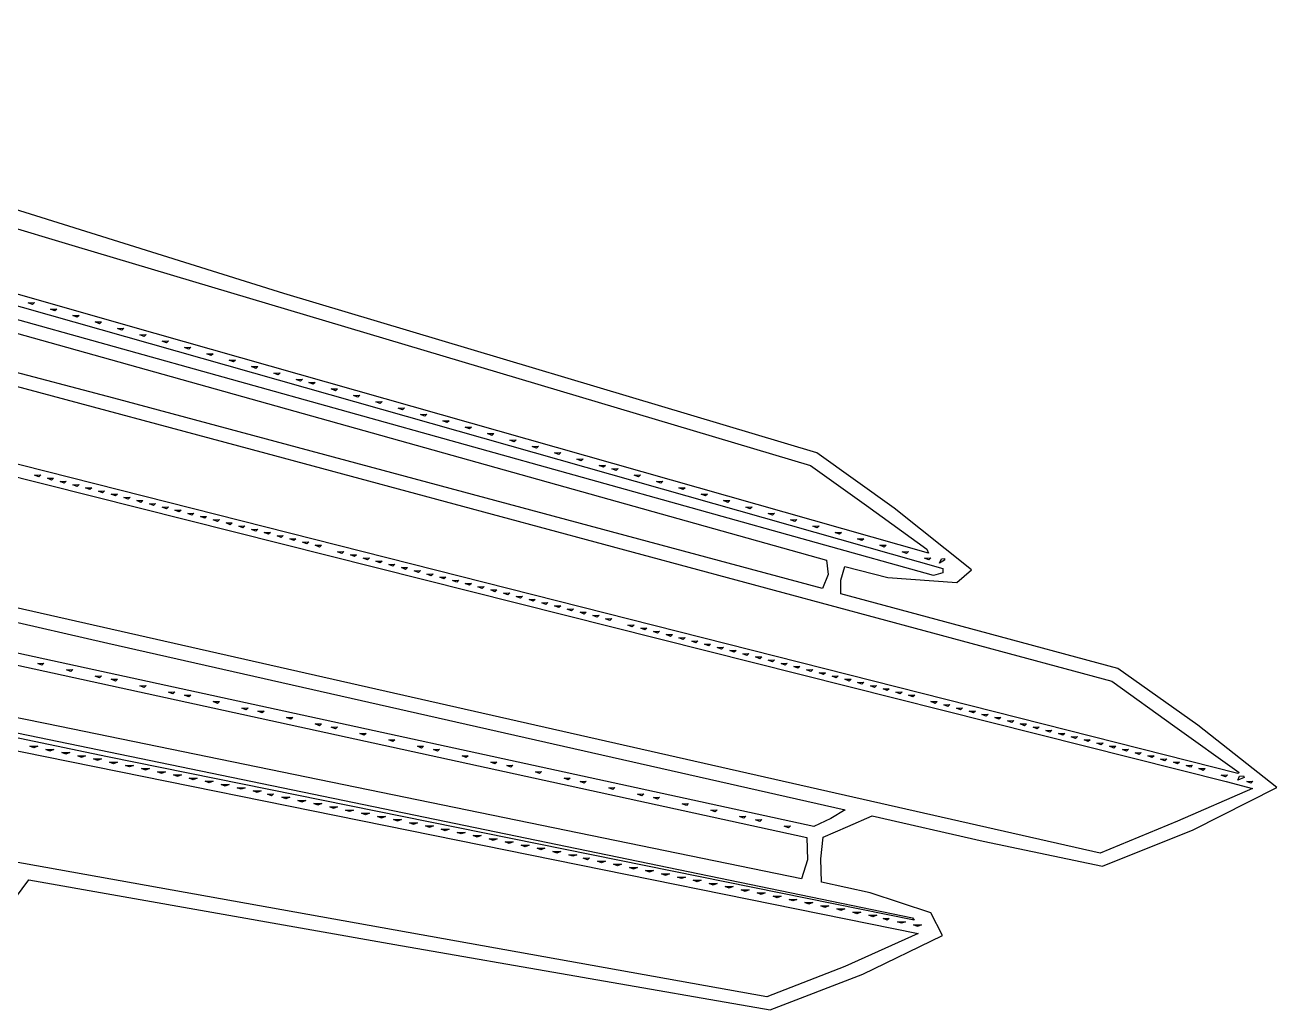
# Model space of a CAD drawing. Extents: x 15 to 35, y 34 to 46.4.
# Drawn here: x 25.75 to 34.97, y 36.94 to 44.19 of the extents above; entities that cross this region are included whole.
import ezdxf

# ---------------------------------------------------------------- set-up
doc = ezdxf.new("R2010")
doc.units = 0

msp = doc.modelspace()

# ---------------------------------------------------------------- linework, layer by layer
at = {"layer": 'Layer 1', "color": 4}
for p, q in [((20.691399, 44.186891), (26.121569, 42.560041)), ((26.708614, 41.91796), (20.987123, 43.547011)), ((20.947497, 43.466292), (32.507889, 40.188378)), ((27.655959, 42.210015), (23.755042, 43.434005)), ((32.438178, 40.135543), (20.901267, 43.356955)), ((20.756707, 43.299718), (31.651537, 40.249283)), ((26.405552, 41.440986), (21.192589, 42.81614)), ((21.294588, 42.709004), (27.525341, 41.035924)), ((26.121569, 42.560041), (31.534128, 40.944199)), ((31.581091, 41.038126), (27.655959, 42.210015)), ((25.775212, 42.142506), (25.820708, 42.143974)), ((25.806032, 42.130031), (25.775212, 42.142506)), ((25.820708, 42.143974), (25.806032, 42.130031)), ((25.820708, 42.143974), (25.820708, 42.143974)), ((25.939585, 42.095541), (25.985081, 42.097009)), ((25.970405, 42.083067), (25.939585, 42.095541)), ((25.985081, 42.097009), (25.970405, 42.083067)), ((25.985081, 42.097009), (25.985081, 42.097009)), ((26.103958, 42.048578), (26.149454, 42.050045)), ((26.134777, 42.036103), (26.103958, 42.048578)), ((26.149454, 42.050045), (26.134777, 42.036103)), ((26.149454, 42.050045), (26.149454, 42.050045)), ((34.67849, 38.678937), (21.61893, 41.987672)), ((26.26833, 42.001614), (26.313826, 42.003082)), ((26.29915, 41.989139), (26.26833, 42.001614)), ((26.313826, 42.003082), (26.29915, 41.989139)), ((26.313826, 42.003082), (26.313826, 42.003082)), ((26.432703, 41.95465), (26.478199, 41.956118)), ((26.463523, 41.942176), (26.432703, 41.95465)), ((26.478199, 41.956118), (26.463523, 41.942176)), ((26.478199, 41.956118), (26.478199, 41.956118)), ((21.599851, 41.888608), (34.592635, 38.620232)), ((26.597076, 41.907687), (26.642572, 41.909154)), ((26.627896, 41.895212), (26.597076, 41.907687)), ((26.642572, 41.909154), (26.627896, 41.895212)), ((26.642572, 41.909154), (26.642572, 41.909154)), ((32.401487, 40.299182), (26.708614, 41.91796)), ((26.761448, 41.860723), (26.806944, 41.862191)), ((26.792268, 41.848248), (26.761448, 41.860723)), ((26.806944, 41.862191), (26.792268, 41.848248)), ((26.806944, 41.862191), (26.806944, 41.862191)), ((26.925821, 41.81376), (26.971317, 41.815227)), ((26.956641, 41.801285), (26.925821, 41.81376)), ((26.971317, 41.815227), (26.956641, 41.801285)), ((26.971317, 41.815227), (26.971317, 41.815227)), ((27.090194, 41.766796), (27.13569, 41.768264)), ((27.121014, 41.754321), (27.090194, 41.766796)), ((27.13569, 41.768264), (27.121014, 41.754321)), ((27.13569, 41.768264), (27.13569, 41.768264)), ((27.254567, 41.719832), (27.300063, 41.7213)), ((27.285387, 41.707358), (27.254567, 41.719832)), ((27.300063, 41.7213), (27.285387, 41.707358)), ((27.300063, 41.7213), (27.300063, 41.7213)), ((27.418939, 41.672869), (27.464435, 41.674336)), ((27.449759, 41.660394), (27.418939, 41.672869)), ((27.464435, 41.674336), (27.449759, 41.660394)), ((27.464435, 41.674336), (27.464435, 41.674336)), ((27.583312, 41.625906), (27.628808, 41.627374)), ((27.614132, 41.613431), (27.583312, 41.625906)), ((27.628808, 41.627374), (27.614132, 41.613431)), ((27.628808, 41.627374), (27.628808, 41.627374)), ((27.747685, 41.578943), (27.793181, 41.58041)), ((27.778505, 41.566468), (27.747685, 41.578943)), ((27.793181, 41.58041), (27.778505, 41.566468)), ((27.793181, 41.58041), (27.793181, 41.58041)), ((27.841612, 41.555461), (27.887108, 41.556928)), ((27.872432, 41.542986), (27.841612, 41.555461)), ((27.887108, 41.556928), (27.872432, 41.542986)), ((27.887108, 41.556928), (27.887108, 41.556928)), ((28.005985, 41.508498), (28.051481, 41.509966)), ((28.036805, 41.496024), (28.005985, 41.508498)), ((28.051481, 41.509966), (28.036805, 41.496024)), ((28.051481, 41.509966), (28.051481, 41.509966)), ((31.622185, 40.040882), (26.405552, 41.440986)), ((28.170357, 41.461535), (28.215854, 41.463002)), ((28.201177, 41.44906), (28.170357, 41.461535)), ((28.215854, 41.463002), (28.201177, 41.44906)), ((28.215854, 41.463002), (28.215854, 41.463002)), ((28.33473, 41.414571), (28.380226, 41.416039)), ((28.36555, 41.402096), (28.33473, 41.414571)), ((28.380226, 41.416039), (28.36555, 41.402096)), ((28.380226, 41.416039), (28.380226, 41.416039)), ((28.499103, 41.367607), (28.544599, 41.369075)), ((28.529923, 41.355133), (28.499103, 41.367607)), ((28.544599, 41.369075), (28.529923, 41.355133)), ((28.544599, 41.369075), (28.544599, 41.369075)), ((28.663476, 41.320644), (28.708972, 41.322111)), ((28.694296, 41.308169), (28.663476, 41.320644)), ((28.708972, 41.322111), (28.694296, 41.308169)), ((28.708972, 41.322111), (28.708972, 41.322111)), ((28.827848, 41.27368), (28.873344, 41.275148)), ((28.858668, 41.261205), (28.827848, 41.27368)), ((28.873344, 41.275148), (28.858668, 41.261205)), ((28.873344, 41.275148), (28.873344, 41.275148)), ((28.992221, 41.226716), (29.037717, 41.228184)), ((29.023041, 41.214242), (28.992221, 41.226716)), ((29.037717, 41.228184), (29.023041, 41.214242)), ((29.037717, 41.228184), (29.037717, 41.228184)), ((29.156594, 41.179753), (29.20209, 41.18122)), ((29.187414, 41.167278), (29.156594, 41.179753)), ((29.20209, 41.18122), (29.187414, 41.167278)), ((29.20209, 41.18122), (29.20209, 41.18122)), ((29.320967, 41.132789), (29.366463, 41.134257)), ((29.351786, 41.120314), (29.320967, 41.132789)), ((29.366463, 41.134257), (29.351786, 41.120314)), ((29.366463, 41.134257), (29.366463, 41.134257)), ((27.525341, 41.035924), (33.751692, 39.356974)), ((29.485339, 41.085826), (29.530835, 41.087293)), ((29.516159, 41.073351), (29.485339, 41.085826)), ((29.530835, 41.087293), (29.516159, 41.073351)), ((29.530835, 41.087293), (29.530835, 41.087293)), ((29.649712, 41.038863), (29.695208, 41.040331)), ((29.680532, 41.026388), (29.649712, 41.038863)), ((29.695208, 41.040331), (29.680532, 41.026388)), ((29.695208, 41.040331), (29.695208, 41.040331)), ((32.150526, 40.630863), (31.581091, 41.038126)), ((33.665103, 38.091158), (21.045094, 40.950803)), ((29.814085, 40.991899), (29.859581, 40.993367)), ((29.844905, 40.979425), (29.814085, 40.991899)), ((29.859581, 40.993367), (29.844905, 40.979425)), ((29.859581, 40.993367), (29.859581, 40.993367)), ((29.978457, 40.944936), (30.023953, 40.946403)), ((30.009277, 40.932461), (29.978457, 40.944936)), ((30.023953, 40.946403), (30.009277, 40.932461)), ((30.023953, 40.946403), (30.023953, 40.946403)), ((30.072385, 40.921454), (30.117881, 40.922922)), ((30.103205, 40.908979), (30.072385, 40.921454)), ((30.117881, 40.922922), (30.103205, 40.908979)), ((30.117881, 40.922922), (30.117881, 40.922922)), ((31.534128, 40.944199), (31.94506, 40.652143)), ((20.918145, 40.884763), (26.360056, 39.637291)), ((25.822176, 40.87449), (25.867672, 40.875958)), ((25.852996, 40.862016), (25.822176, 40.87449)), ((25.867672, 40.875958), (25.852996, 40.862016)), ((25.867672, 40.875958), (25.867672, 40.875958)), ((25.916103, 40.851009), (25.961599, 40.852476)), ((25.946923, 40.838534), (25.916103, 40.851009)), ((25.961599, 40.852476), (25.946923, 40.838534)), ((25.961599, 40.852476), (25.961599, 40.852476)), ((26.01003, 40.827527), (26.055526, 40.828994)), ((26.04085, 40.815052), (26.01003, 40.827527)), ((26.055526, 40.828994), (26.04085, 40.815052)), ((26.055526, 40.828994), (26.055526, 40.828994)), ((30.236757, 40.87449), (30.282253, 40.875958)), ((30.267577, 40.862016), (30.236757, 40.87449)), ((30.282253, 40.875958), (30.267577, 40.862016)), ((30.282253, 40.875958), (30.282253, 40.875958)), ((30.40113, 40.827527), (30.446626, 40.828994)), ((30.43195, 40.815052), (30.40113, 40.827527)), ((30.446626, 40.828994), (30.43195, 40.815052)), ((30.446626, 40.828994), (30.446626, 40.828994)), ((25.898492, 39.519882), (20.232769, 40.754879)), ((26.103958, 40.804045), (26.149454, 40.805513)), ((26.134777, 40.79157), (26.103958, 40.804045)), ((26.149454, 40.805513), (26.134777, 40.79157)), ((26.149454, 40.805513), (26.149454, 40.805513)), ((26.197885, 40.780564), (26.243381, 40.782032)), ((26.228705, 40.76809), (26.197885, 40.780564)), ((26.243381, 40.782032), (26.228705, 40.76809)), ((26.243381, 40.782032), (26.243381, 40.782032)), ((26.291812, 40.757084), (26.337308, 40.758551)), ((26.322632, 40.744609), (26.291812, 40.757084)), ((26.337308, 40.758551), (26.322632, 40.744609)), ((26.337308, 40.758551), (26.337308, 40.758551)), ((26.385739, 40.733603), (26.431235, 40.735071)), ((26.431235, 40.735071), (26.416559, 40.721128)), ((26.431235, 40.735071), (26.431235, 40.735071)), ((30.565503, 40.780564), (30.610999, 40.782032)), ((30.596323, 40.76809), (30.565503, 40.780564)), ((30.610999, 40.782032), (30.596323, 40.76809)), ((30.610999, 40.782032), (30.610999, 40.782032)), ((30.729876, 40.733603), (30.775372, 40.735071)), ((30.775372, 40.735071), (30.760695, 40.721128)), ((30.775372, 40.735071), (30.775372, 40.735071)), ((20.214424, 40.672697), (31.506977, 38.206372)), ((26.416559, 40.721128), (26.385739, 40.733603)), ((26.479667, 40.710121), (26.525163, 40.711589)), ((26.510487, 40.697646), (26.479667, 40.710121)), ((26.525163, 40.711589), (26.510487, 40.697646)), ((26.525163, 40.711589), (26.525163, 40.711589)), ((26.573594, 40.686639), (26.61909, 40.688107)), ((26.604414, 40.674165), (26.573594, 40.686639)), ((26.61909, 40.688107), (26.604414, 40.674165)), ((26.61909, 40.688107), (26.61909, 40.688107)), ((26.667521, 40.663158), (26.713017, 40.664625)), ((26.698341, 40.650683), (26.667521, 40.663158)), ((26.713017, 40.664625), (26.698341, 40.650683)), ((26.713017, 40.664625), (26.713017, 40.664625)), ((30.760695, 40.721128), (30.729876, 40.733603)), ((30.894248, 40.686639), (30.939744, 40.688107)), ((30.925068, 40.674165), (30.894248, 40.686639)), ((30.939744, 40.688107), (30.925068, 40.674165)), ((30.939744, 40.688107), (30.939744, 40.688107)), ((31.94506, 40.652143), (32.389747, 40.328535)), ((26.761448, 40.639676), (26.806944, 40.641143)), ((26.792268, 40.627201), (26.761448, 40.639676)), ((26.806944, 40.641143), (26.792268, 40.627201)), ((26.806944, 40.641143), (26.806944, 40.641143)), ((26.855376, 40.616194), (26.900872, 40.617662)), ((26.886196, 40.603719), (26.855376, 40.616194)), ((26.900872, 40.617662), (26.886196, 40.603719)), ((26.900872, 40.617662), (26.900872, 40.617662)), ((26.949303, 40.592712), (26.994799, 40.59418)), ((26.980123, 40.580237), (26.949303, 40.592712)), ((26.994799, 40.59418), (26.980123, 40.580237)), ((26.994799, 40.59418), (26.994799, 40.59418)), ((27.04323, 40.56923), (27.088726, 40.570698)), ((27.07405, 40.556756), (27.04323, 40.56923)), ((27.088726, 40.570698), (27.07405, 40.556756)), ((27.088726, 40.570698), (27.088726, 40.570698)), ((31.058621, 40.639676), (31.104117, 40.641143)), ((31.089441, 40.627201), (31.058621, 40.639676)), ((31.104117, 40.641143), (31.089441, 40.627201)), ((31.104117, 40.641143), (31.104117, 40.641143)), ((31.222994, 40.592712), (31.26849, 40.59418)), ((31.253814, 40.580237), (31.222994, 40.592712)), ((31.26849, 40.59418), (31.253814, 40.580237)), ((31.26849, 40.59418), (31.26849, 40.59418)), ((32.71996, 40.17737), (32.150526, 40.630863)), ((27.137158, 40.545748), (27.182654, 40.547216)), ((27.167977, 40.533274), (27.137158, 40.545748)), ((27.182654, 40.547216), (27.167977, 40.533274)), ((27.182654, 40.547216), (27.182654, 40.547216)), ((27.231085, 40.522267), (27.276581, 40.523734)), ((27.261905, 40.509792), (27.231085, 40.522267)), ((27.276581, 40.523734), (27.261905, 40.509792)), ((27.276581, 40.523734), (27.276581, 40.523734)), ((27.325012, 40.498785), (27.370508, 40.500252)), ((27.355832, 40.48631), (27.325012, 40.498785)), ((27.370508, 40.500252), (27.355832, 40.48631)), ((27.370508, 40.500252), (27.370508, 40.500252)), ((27.418939, 40.475304), (27.464435, 40.476772)), ((27.449759, 40.462829), (27.418939, 40.475304)), ((27.464435, 40.476772), (27.449759, 40.462829)), ((27.464435, 40.476772), (27.464435, 40.476772)), ((31.387366, 40.545748), (31.432863, 40.547216)), ((31.418186, 40.533274), (31.387366, 40.545748)), ((31.432863, 40.547216), (31.418186, 40.533274)), ((31.432863, 40.547216), (31.432863, 40.547216)), ((31.551739, 40.498785), (31.597235, 40.500252)), ((31.582559, 40.48631), (31.551739, 40.498785)), ((31.597235, 40.500252), (31.582559, 40.48631)), ((31.597235, 40.500252), (31.597235, 40.500252)), ((27.512867, 40.451822), (27.558363, 40.45329)), ((27.543686, 40.439348), (27.512867, 40.451822)), ((27.558363, 40.45329), (27.543686, 40.439348)), ((27.558363, 40.45329), (27.558363, 40.45329)), ((27.606794, 40.428341), (27.65229, 40.429808)), ((27.637614, 40.415866), (27.606794, 40.428341)), ((27.65229, 40.429808), (27.637614, 40.415866)), ((27.65229, 40.429808), (27.65229, 40.429808)), ((27.700721, 40.404859), (27.746217, 40.406326)), ((27.731541, 40.392384), (27.700721, 40.404859)), ((27.746217, 40.406326), (27.731541, 40.392384)), ((27.746217, 40.406326), (27.746217, 40.406326)), ((27.794648, 40.381377), (27.840144, 40.382845)), ((27.825468, 40.368902), (27.794648, 40.381377)), ((27.840144, 40.382845), (27.825468, 40.368902)), ((27.840144, 40.382845), (27.840144, 40.382845)), ((31.716112, 40.451822), (31.761608, 40.45329)), ((31.746932, 40.439348), (31.716112, 40.451822)), ((31.761608, 40.45329), (31.746932, 40.439348)), ((31.761608, 40.45329), (31.761608, 40.45329)), ((31.880485, 40.404859), (31.925981, 40.406326)), ((31.911305, 40.392384), (31.880485, 40.404859)), ((31.925981, 40.406326), (31.911305, 40.392384)), ((31.925981, 40.406326), (31.925981, 40.406326)), ((27.888576, 40.357895), (27.934072, 40.359363)), ((27.919396, 40.34542), (27.888576, 40.357895)), ((27.934072, 40.359363), (27.919396, 40.34542)), ((27.934072, 40.359363), (27.934072, 40.359363)), ((28.052948, 40.310931), (28.098444, 40.312399)), ((28.083768, 40.298457), (28.052948, 40.310931)), ((28.098444, 40.312399), (28.083768, 40.298457)), ((28.098444, 40.312399), (28.098444, 40.312399)), ((28.146876, 40.28745), (28.192372, 40.288917)), ((28.177696, 40.274975), (28.146876, 40.28745)), ((28.192372, 40.288917), (28.177696, 40.274975)), ((28.192372, 40.288917), (28.192372, 40.288917)), ((32.044857, 40.357895), (32.090353, 40.359363)), ((32.075677, 40.34542), (32.044857, 40.357895)), ((32.090353, 40.359363), (32.075677, 40.34542)), ((32.090353, 40.359363), (32.090353, 40.359363)), ((32.20923, 40.310931), (32.254726, 40.312399)), ((32.24005, 40.298457), (32.20923, 40.310931)), ((32.254726, 40.312399), (32.24005, 40.298457)), ((32.254726, 40.312399), (32.254726, 40.312399)), ((32.389747, 40.328535), (32.401487, 40.299182)), ((28.240803, 40.263968), (28.286299, 40.265435)), ((28.271623, 40.251493), (28.240803, 40.263968)), ((28.286299, 40.265435), (28.271623, 40.251493)), ((28.286299, 40.265435), (28.286299, 40.265435)), ((28.33473, 40.240486), (28.380226, 40.241954)), ((28.36555, 40.228011), (28.33473, 40.240486)), ((28.380226, 40.241954), (28.36555, 40.228011)), ((28.380226, 40.241954), (28.380226, 40.241954)), ((28.428657, 40.217004), (28.474154, 40.218472)), ((28.459477, 40.204529), (28.428657, 40.217004)), ((28.474154, 40.218472), (28.459477, 40.204529)), ((28.474154, 40.218472), (28.474154, 40.218472)), ((28.522585, 40.193522), (28.568081, 40.19499)), ((28.553405, 40.181048), (28.522585, 40.193522)), ((28.568081, 40.19499), (28.553405, 40.181048)), ((28.568081, 40.19499), (28.568081, 40.19499)), ((31.651537, 40.249283), (31.663278, 40.143615)), ((31.757205, 40.101788), (31.787291, 40.20232)), ((31.787291, 40.20232), (32.102828, 40.120133)), ((32.373603, 40.263968), (32.419099, 40.265435)), ((32.404423, 40.251493), (32.373603, 40.263968)), ((32.419099, 40.265435), (32.404423, 40.251493)), ((32.419099, 40.265435), (32.419099, 40.265435)), ((32.483674, 40.22581), (32.497616, 40.258097)), ((32.51963, 40.249292), (32.483674, 40.22581)), ((32.497616, 40.258097), (32.51963, 40.261766)), ((32.507889, 40.188378), (32.507889, 40.154622)), ((32.51963, 40.261766), (32.51963, 40.249292)), ((32.51963, 40.261766), (32.51963, 40.261766)), ((25.910966, 39.043646), (20.334035, 40.169306)), ((28.616512, 40.170041), (28.662008, 40.171508)), ((28.647332, 40.157566), (28.616512, 40.170041)), ((28.662008, 40.171508), (28.647332, 40.157566)), ((28.662008, 40.171508), (28.662008, 40.171508)), ((28.710439, 40.146559), (28.755935, 40.148026)), ((28.741259, 40.134084), (28.710439, 40.146559)), ((28.755935, 40.148026), (28.741259, 40.134084)), ((28.755935, 40.148026), (28.755935, 40.148026)), ((28.804367, 40.123077), (28.849863, 40.124545)), ((28.835186, 40.110602), (28.804367, 40.123077)), ((28.849863, 40.124545), (28.835186, 40.110602)), ((28.849863, 40.124545), (28.849863, 40.124545)), ((28.898294, 40.099595), (28.94379, 40.101063)), ((28.929114, 40.08712), (28.898294, 40.099595)), ((28.94379, 40.101063), (28.929114, 40.08712)), ((28.94379, 40.101063), (28.94379, 40.101063)), ((31.663278, 40.143615), (31.622185, 40.040882)), ((31.757205, 40.000523), (31.757205, 40.101788)), ((32.102828, 40.120133), (32.61209, 40.084177)), ((32.507889, 40.154622), (32.438178, 40.135543)), ((32.61209, 40.084177), (32.71996, 40.17737)), ((26.357855, 38.802225), (20.41989, 40.035754)), ((20.488134, 40.053365), (32.284078, 37.617127)), ((28.992221, 40.076113), (29.037717, 40.077581)), ((29.023041, 40.063639), (28.992221, 40.076113)), ((29.037717, 40.077581), (29.023041, 40.063639)), ((29.037717, 40.077581), (29.037717, 40.077581)), ((29.086148, 40.052631), (29.131644, 40.054099)), ((29.116968, 40.040157), (29.086148, 40.052631)), ((29.131644, 40.054099), (29.116968, 40.040157)), ((29.131644, 40.054099), (29.131644, 40.054099)), ((29.180076, 40.029141), (29.225572, 40.030609)), ((29.210896, 40.016667), (29.180076, 40.029141)), ((29.225572, 40.030609), (29.210896, 40.016667)), ((29.225572, 40.030609), (29.225572, 40.030609)), ((29.274003, 40.00566), (29.319499, 40.007127)), ((29.304823, 39.993185), (29.274003, 40.00566)), ((29.319499, 40.007127), (29.304823, 39.993185)), ((29.319499, 40.007127), (29.319499, 40.007127)), ((32.777197, 39.726079), (31.757205, 40.000523)), ((20.46612, 39.907333), (32.325905, 37.500447)), ((29.36793, 39.982178), (29.413426, 39.983645)), ((29.39875, 39.969703), (29.36793, 39.982178)), ((29.413426, 39.983645), (29.39875, 39.969703)), ((29.413426, 39.983645), (29.413426, 39.983645)), ((29.461857, 39.958696), (29.507353, 39.960164)), ((29.492677, 39.946221), (29.461857, 39.958696)), ((29.507353, 39.960164), (29.492677, 39.946221)), ((29.507353, 39.960164), (29.507353, 39.960164)), ((29.555785, 39.935215), (29.601281, 39.936683)), ((29.586605, 39.922741), (29.555785, 39.935215)), ((29.601281, 39.936683), (29.586605, 39.922741)), ((29.601281, 39.936683), (29.601281, 39.936683)), ((29.649712, 39.911735), (29.695208, 39.913202)), ((29.680532, 39.89926), (29.649712, 39.911735)), ((29.695208, 39.913202), (29.680532, 39.89926)), ((29.695208, 39.913202), (29.695208, 39.913202)), ((29.743639, 39.888254), (29.789135, 39.889722)), ((29.774459, 39.875779), (29.743639, 39.888254)), ((29.789135, 39.889722), (29.774459, 39.875779)), ((29.789135, 39.889722), (29.789135, 39.889722)), ((29.837567, 39.864772), (29.883063, 39.86624)), ((29.868386, 39.852298), (29.837567, 39.864772)), ((29.883063, 39.86624), (29.868386, 39.852298)), ((29.883063, 39.86624), (29.883063, 39.86624)), ((29.931494, 39.841292), (29.97699, 39.842759)), ((29.962314, 39.828817), (29.931494, 39.841292)), ((29.97699, 39.842759), (29.962314, 39.828817)), ((29.97699, 39.842759), (29.97699, 39.842759)), ((30.025421, 39.817811), (30.070917, 39.819279)), ((30.056241, 39.805336), (30.025421, 39.817811)), ((30.070917, 39.819279), (30.056241, 39.805336)), ((30.070917, 39.819279), (30.070917, 39.819279)), ((30.189794, 39.77085), (30.23529, 39.772317)), ((30.220614, 39.758375), (30.189794, 39.77085)), ((30.23529, 39.772317), (30.220614, 39.758375)), ((30.23529, 39.772317), (30.23529, 39.772317)), ((30.283721, 39.747369), (30.329217, 39.748837)), ((30.314541, 39.734894), (30.283721, 39.747369)), ((30.329217, 39.748837), (30.314541, 39.734894)), ((30.329217, 39.748837), (30.329217, 39.748837)), ((30.377648, 39.723888), (30.423144, 39.725356)), ((30.408468, 39.711414), (30.377648, 39.723888)), ((30.423144, 39.725356), (30.408468, 39.711414)), ((30.423144, 39.725356), (30.423144, 39.725356)), ((33.797188, 39.451635), (32.777197, 39.726079)), ((26.360056, 39.637291), (31.788025, 38.4111)), ((30.471576, 39.700408), (30.517072, 39.701875)), ((30.502395, 39.687933), (30.471576, 39.700408)), ((30.517072, 39.701875), (30.502395, 39.687933)), ((30.517072, 39.701875), (30.517072, 39.701875)), ((30.565503, 39.676927), (30.610999, 39.678395)), ((30.596323, 39.664452), (30.565503, 39.676927)), ((30.610999, 39.678395), (30.596323, 39.664452)), ((30.610999, 39.678395), (30.610999, 39.678395)), ((30.65943, 39.653446), (30.704926, 39.654914)), ((30.69025, 39.640972), (30.65943, 39.653446)), ((30.704926, 39.654914), (30.69025, 39.640972)), ((30.704926, 39.654914), (30.704926, 39.654914)), ((30.753357, 39.629966), (30.798853, 39.631433)), ((30.784177, 39.617491), (30.753357, 39.629966)), ((30.798853, 39.631433), (30.784177, 39.617491)), ((30.798853, 39.631433), (30.798853, 39.631433)), ((30.847285, 39.606485), (30.892781, 39.607953)), ((30.878105, 39.59401), (30.847285, 39.606485)), ((30.892781, 39.607953), (30.878105, 39.59401)), ((30.892781, 39.607953), (30.892781, 39.607953)), ((30.941212, 39.583005), (30.986708, 39.584472)), ((30.972032, 39.57053), (30.941212, 39.583005)), ((30.986708, 39.584472), (30.972032, 39.57053)), ((30.986708, 39.584472), (30.986708, 39.584472)), ((31.035139, 39.559524), (31.080635, 39.560991)), ((31.065959, 39.547049), (31.035139, 39.559524)), ((31.080635, 39.560991), (31.065959, 39.547049)), ((31.080635, 39.560991), (31.080635, 39.560991)), ((31.129066, 39.536043), (31.174563, 39.537511)), ((31.174563, 39.537511), (31.159886, 39.523569)), ((31.174563, 39.537511), (31.174563, 39.537511)), ((25.845658, 39.489082), (25.891154, 39.49055)), ((25.876477, 39.476607), (25.845658, 39.489082)), ((25.891154, 39.49055), (25.876477, 39.476607)), ((25.891154, 39.49055), (25.891154, 39.49055)), ((31.55761, 38.28782), (25.898492, 39.519882)), ((31.159886, 39.523569), (31.129066, 39.536043)), ((31.222994, 39.512563), (31.26849, 39.51403)), ((31.253814, 39.500088), (31.222994, 39.512563)), ((31.26849, 39.51403), (31.253814, 39.500088)), ((31.26849, 39.51403), (31.26849, 39.51403)), ((31.316921, 39.489082), (31.362417, 39.49055)), ((31.347741, 39.476607), (31.316921, 39.489082)), ((31.362417, 39.49055), (31.347741, 39.476607)), ((31.362417, 39.49055), (31.362417, 39.49055)), ((31.410848, 39.465601), (31.456344, 39.467069)), ((31.441668, 39.453127), (31.410848, 39.465601)), ((31.456344, 39.467069), (31.441668, 39.453127)), ((31.456344, 39.467069), (31.456344, 39.467069)), ((34.384967, 39.034833), (33.797188, 39.451635)), ((26.056994, 39.442121), (26.10249, 39.443588)), ((26.087814, 39.429646), (26.056994, 39.442121)), ((26.10249, 39.443588), (26.087814, 39.429646)), ((26.10249, 39.443588), (26.10249, 39.443588)), ((26.26833, 39.395158), (26.313826, 39.396626)), ((26.29915, 39.382683), (26.26833, 39.395158)), ((26.313826, 39.396626), (26.29915, 39.382683)), ((26.313826, 39.396626), (26.313826, 39.396626)), ((26.385739, 39.371678), (26.431235, 39.373145)), ((26.416559, 39.359203), (26.385739, 39.371678)), ((26.431235, 39.373145), (26.416559, 39.359203)), ((26.431235, 39.373145), (26.431235, 39.373145)), ((31.504776, 39.442121), (31.550272, 39.443588)), ((31.535595, 39.429646), (31.504776, 39.442121)), ((31.550272, 39.443588), (31.535595, 39.429646)), ((31.550272, 39.443588), (31.550272, 39.443588)), ((31.598703, 39.418639), (31.644199, 39.420106)), ((31.629523, 39.406164), (31.598703, 39.418639)), ((31.644199, 39.420106), (31.629523, 39.406164)), ((31.644199, 39.420106), (31.644199, 39.420106)), ((31.69263, 39.395158), (31.738126, 39.396626)), ((31.72345, 39.382683), (31.69263, 39.395158)), ((31.738126, 39.396626), (31.72345, 39.382683)), ((31.738126, 39.396626), (31.738126, 39.396626)), ((31.786557, 39.371678), (31.832053, 39.373145)), ((31.817377, 39.359203), (31.786557, 39.371678)), ((31.832053, 39.373145), (31.817377, 39.359203)), ((31.832053, 39.373145), (31.832053, 39.373145)), ((33.751692, 39.356974), (34.216192, 39.025294)), ((26.597076, 39.324716), (26.642572, 39.326184)), ((26.627896, 39.312242), (26.597076, 39.324716)), ((26.642572, 39.326184), (26.627896, 39.312242)), ((26.642572, 39.326184), (26.642572, 39.326184)), ((26.808412, 39.277755), (26.853908, 39.279223)), ((26.839232, 39.26528), (26.808412, 39.277755)), ((26.853908, 39.279223), (26.839232, 39.26528)), ((26.853908, 39.279223), (26.853908, 39.279223)), ((31.880485, 39.348197), (31.925981, 39.349665)), ((31.911305, 39.335722), (31.880485, 39.348197)), ((31.925981, 39.349665), (31.911305, 39.335722)), ((31.925981, 39.349665), (31.925981, 39.349665)), ((31.974412, 39.324716), (32.019908, 39.326184)), ((32.005232, 39.312242), (31.974412, 39.324716)), ((32.019908, 39.326184), (32.005232, 39.312242)), ((32.019908, 39.326184), (32.019908, 39.326184)), ((32.068339, 39.301236), (32.113835, 39.302703)), ((32.099159, 39.288761), (32.068339, 39.301236)), ((32.113835, 39.302703), (32.099159, 39.288761)), ((32.113835, 39.302703), (32.113835, 39.302703)), ((32.162266, 39.277755), (32.207762, 39.279223)), ((32.193086, 39.26528), (32.162266, 39.277755)), ((32.207762, 39.279223), (32.193086, 39.26528)), ((32.207762, 39.279223), (32.207762, 39.279223)), ((26.925821, 39.254274), (26.971317, 39.255742)), ((26.956641, 39.2418), (26.925821, 39.254274)), ((26.971317, 39.255742), (26.956641, 39.2418)), ((26.971317, 39.255742), (26.971317, 39.255742)), ((27.137158, 39.207312), (27.182654, 39.208779)), ((27.167977, 39.194837), (27.137158, 39.207312)), ((27.182654, 39.208779), (27.167977, 39.194837)), ((27.182654, 39.208779), (27.182654, 39.208779)), ((32.256194, 39.254274), (32.30169, 39.255742)), ((32.287014, 39.2418), (32.256194, 39.254274)), ((32.30169, 39.255742), (32.287014, 39.2418)), ((32.30169, 39.255742), (32.30169, 39.255742)), ((32.420566, 39.207312), (32.466062, 39.208779)), ((32.451386, 39.194837), (32.420566, 39.207312)), ((32.466062, 39.208779), (32.451386, 39.194837)), ((32.466062, 39.208779), (32.466062, 39.208779)), ((32.514494, 39.183831), (32.55999, 39.185299)), ((32.545314, 39.171357), (32.514494, 39.183831)), ((32.55999, 39.185299), (32.545314, 39.171357)), ((32.55999, 39.185299), (32.55999, 39.185299)), ((27.348494, 39.160351), (27.39399, 39.161818)), ((27.379314, 39.147876), (27.348494, 39.160351)), ((27.39399, 39.161818), (27.379314, 39.147876)), ((27.39399, 39.161818), (27.39399, 39.161818)), ((27.465903, 39.13687), (27.511399, 39.138338)), ((27.496723, 39.124395), (27.465903, 39.13687)), ((27.511399, 39.138338), (27.496723, 39.124395)), ((27.511399, 39.138338), (27.511399, 39.138338)), ((27.677239, 39.089909), (27.722735, 39.091376)), ((27.708059, 39.077434), (27.677239, 39.089909)), ((27.722735, 39.091376), (27.708059, 39.077434)), ((27.722735, 39.091376), (27.722735, 39.091376)), ((32.608421, 39.160351), (32.653917, 39.161818)), ((32.639241, 39.147876), (32.608421, 39.160351)), ((32.653917, 39.161818), (32.639241, 39.147876)), ((32.653917, 39.161818), (32.653917, 39.161818)), ((32.702348, 39.13687), (32.747844, 39.138338)), ((32.733168, 39.124395), (32.702348, 39.13687)), ((32.747844, 39.138338), (32.733168, 39.124395)), ((32.747844, 39.138338), (32.747844, 39.138338)), ((32.796276, 39.113389), (32.841772, 39.114857)), ((32.827095, 39.100915), (32.796276, 39.113389)), ((32.841772, 39.114857), (32.827095, 39.100915)), ((32.841772, 39.114857), (32.841772, 39.114857)), ((32.890203, 39.089909), (32.935699, 39.091376)), ((32.921023, 39.077434), (32.890203, 39.089909)), ((32.935699, 39.091376), (32.921023, 39.077434)), ((32.935699, 39.091376), (32.935699, 39.091376)), ((31.211253, 37.035213), (19.931909, 39.057585)), ((31.466618, 37.90331), (25.910966, 39.043646)), ((27.888576, 39.042947), (27.934072, 39.044415)), ((27.919396, 39.030473), (27.888576, 39.042947)), ((27.934072, 39.044415), (27.919396, 39.030473)), ((27.934072, 39.044415), (27.934072, 39.044415)), ((28.005985, 39.019467), (28.051481, 39.020934)), ((28.036805, 39.006992), (28.005985, 39.019467)), ((28.051481, 39.020934), (28.036805, 39.006992)), ((28.051481, 39.020934), (28.051481, 39.020934)), ((32.98413, 39.066428), (33.029626, 39.067896)), ((33.01495, 39.053953), (32.98413, 39.066428)), ((33.029626, 39.067896), (33.01495, 39.053953)), ((33.029626, 39.067896), (33.029626, 39.067896)), ((33.078057, 39.042947), (33.123553, 39.044415)), ((33.108877, 39.030473), (33.078057, 39.042947)), ((33.123553, 39.044415), (33.108877, 39.030473)), ((33.123553, 39.044415), (33.123553, 39.044415)), ((33.171985, 39.019467), (33.217481, 39.020934)), ((33.202804, 39.006992), (33.171985, 39.019467)), ((33.217481, 39.020934), (33.202804, 39.006992)), ((33.217481, 39.020934), (33.217481, 39.020934)), ((33.265912, 38.995986), (33.311408, 38.997454)), ((33.296732, 38.983511), (33.265912, 38.995986)), ((33.311408, 38.997454), (33.296732, 38.983511)), ((33.311408, 38.997454), (33.311408, 38.997454)), ((34.216192, 39.025294), (34.690231, 38.684807)), ((34.96761, 38.574736), (34.384967, 39.034833)), ((28.217321, 38.972505), (28.262817, 38.973973)), ((28.248141, 38.960031), (28.217321, 38.972505)), ((28.262817, 38.973973), (28.248141, 38.960031)), ((28.262817, 38.973973), (28.262817, 38.973973)), ((28.428657, 38.925543), (28.474154, 38.927011)), ((28.459477, 38.913068), (28.428657, 38.925543)), ((28.474154, 38.927011), (28.459477, 38.913068)), ((28.474154, 38.927011), (28.474154, 38.927011)), ((33.359839, 38.972505), (33.405335, 38.973973)), ((33.390659, 38.960031), (33.359839, 38.972505)), ((33.405335, 38.973973), (33.390659, 38.960031)), ((33.405335, 38.973973), (33.405335, 38.973973)), ((33.453766, 38.949024), (33.499262, 38.950491)), ((33.484586, 38.936549), (33.453766, 38.949024)), ((33.499262, 38.950491), (33.484586, 38.936549)), ((33.499262, 38.950491), (33.499262, 38.950491)), ((33.547694, 38.925543), (33.59319, 38.927011)), ((33.578514, 38.913068), (33.547694, 38.925543)), ((33.59319, 38.927011), (33.578514, 38.913068)), ((33.59319, 38.927011), (33.59319, 38.927011)), ((33.641621, 38.902062), (33.687117, 38.90353)), ((33.672441, 38.889588), (33.641621, 38.902062)), ((33.687117, 38.90353), (33.672441, 38.889588)), ((33.687117, 38.90353), (33.687117, 38.90353)), ((25.786953, 38.879317), (25.845658, 38.879317)), ((25.816305, 38.867576), (25.786953, 38.879317)), ((25.786953, 38.879317), (25.786953, 38.879317)), ((25.845658, 38.879317), (25.816305, 38.867576)), ((25.904362, 38.855836), (25.963067, 38.855836)), ((25.933714, 38.844095), (25.904362, 38.855836)), ((25.904362, 38.855836), (25.904362, 38.855836)), ((25.963067, 38.855836), (25.933714, 38.844095)), ((26.021771, 38.832355), (26.080476, 38.832355)), ((26.051123, 38.820614), (26.021771, 38.832355)), ((26.021771, 38.832355), (26.021771, 38.832355)), ((26.080476, 38.832355), (26.051123, 38.820614)), ((26.13918, 38.808875), (26.197885, 38.808875)), ((26.168533, 38.797134), (26.13918, 38.808875)), ((26.13918, 38.808875), (26.13918, 38.808875)), ((26.197885, 38.808875), (26.168533, 38.797134)), ((32.295819, 37.598782), (26.357855, 38.802225)), ((28.639994, 38.878582), (28.68549, 38.880049)), ((28.670814, 38.866107), (28.639994, 38.878582)), ((28.68549, 38.880049), (28.670814, 38.866107)), ((28.68549, 38.880049), (28.68549, 38.880049)), ((28.757403, 38.855101), (28.802899, 38.856569)), ((28.788223, 38.842626), (28.757403, 38.855101)), ((28.802899, 38.856569), (28.788223, 38.842626)), ((28.802899, 38.856569), (28.802899, 38.856569)), ((28.968739, 38.80814), (29.014235, 38.809607)), ((28.999559, 38.795665), (28.968739, 38.80814)), ((29.014235, 38.809607), (28.999559, 38.795665)), ((29.014235, 38.809607), (29.014235, 38.809607)), ((33.735548, 38.878582), (33.781044, 38.880049)), ((33.766368, 38.866107), (33.735548, 38.878582)), ((33.781044, 38.880049), (33.766368, 38.866107)), ((33.781044, 38.880049), (33.781044, 38.880049)), ((33.829475, 38.855101), (33.874972, 38.856569)), ((33.860295, 38.842626), (33.829475, 38.855101)), ((33.874972, 38.856569), (33.860295, 38.842626)), ((33.874972, 38.856569), (33.874972, 38.856569)), ((33.923403, 38.83162), (33.968899, 38.833088)), ((33.954223, 38.819146), (33.923403, 38.83162)), ((33.968899, 38.833088), (33.954223, 38.819146)), ((33.968899, 38.833088), (33.968899, 38.833088)), ((34.01733, 38.80814), (34.062826, 38.809607)), ((34.04815, 38.795665), (34.01733, 38.80814)), ((34.062826, 38.809607), (34.04815, 38.795665)), ((34.062826, 38.809607), (34.062826, 38.809607)), ((26.256589, 38.785394), (26.315294, 38.785394)), ((26.285942, 38.773653), (26.256589, 38.785394)), ((26.256589, 38.785394), (26.256589, 38.785394)), ((26.315294, 38.785394), (26.285942, 38.773653)), ((26.373998, 38.761913), (26.432703, 38.761913)), ((26.403351, 38.750173), (26.373998, 38.761913)), ((26.373998, 38.761913), (26.373998, 38.761913)), ((26.432703, 38.761913), (26.403351, 38.750173)), ((26.491408, 38.738433), (26.550112, 38.738433)), ((26.52076, 38.726692), (26.491408, 38.738433)), ((26.491408, 38.738433), (26.491408, 38.738433)), ((26.550112, 38.738433), (26.52076, 38.726692)), ((26.608817, 38.714952), (26.667521, 38.714952)), ((26.638169, 38.703211), (26.608817, 38.714952)), ((26.608817, 38.714952), (26.608817, 38.714952)), ((26.667521, 38.714952), (26.638169, 38.703211)), ((29.180076, 38.761178), (29.225572, 38.762646)), ((29.210896, 38.748704), (29.180076, 38.761178)), ((29.225572, 38.762646), (29.210896, 38.748704)), ((29.225572, 38.762646), (29.225572, 38.762646)), ((29.297485, 38.737698), (29.342981, 38.739165)), ((29.328305, 38.725223), (29.297485, 38.737698)), ((29.342981, 38.739165), (29.328305, 38.725223)), ((29.342981, 38.739165), (29.342981, 38.739165)), ((34.111257, 38.784659), (34.156753, 38.786127)), ((34.142077, 38.772184), (34.111257, 38.784659)), ((34.156753, 38.786127), (34.142077, 38.772184)), ((34.156753, 38.786127), (34.156753, 38.786127)), ((34.205185, 38.761178), (34.250681, 38.762646)), ((34.236004, 38.748704), (34.205185, 38.761178)), ((34.250681, 38.762646), (34.236004, 38.748704)), ((34.250681, 38.762646), (34.250681, 38.762646)), ((34.299112, 38.737698), (34.344608, 38.739165)), ((34.329932, 38.725223), (34.299112, 38.737698)), ((34.344608, 38.739165), (34.329932, 38.725223)), ((34.344608, 38.739165), (34.344608, 38.739165)), ((34.393039, 38.714217), (34.438535, 38.715685)), ((34.423859, 38.701742), (34.393039, 38.714217)), ((34.438535, 38.715685), (34.423859, 38.701742)), ((34.438535, 38.715685), (34.438535, 38.715685)), ((26.726226, 38.691472), (26.78493, 38.691472)), ((26.755578, 38.679731), (26.726226, 38.691472)), ((26.726226, 38.691472), (26.726226, 38.691472)), ((26.78493, 38.691472), (26.755578, 38.679731)), ((26.843635, 38.667931), (26.902339, 38.667931)), ((26.872987, 38.65619), (26.843635, 38.667931)), ((26.843635, 38.667931), (26.843635, 38.667931)), ((26.902339, 38.667931), (26.872987, 38.65619)), ((26.961044, 38.64445), (27.019748, 38.64445)), ((26.990396, 38.632709), (26.961044, 38.64445)), ((26.961044, 38.64445), (26.961044, 38.64445)), ((27.019748, 38.64445), (26.990396, 38.632709)), ((27.078453, 38.62097), (27.137158, 38.62097)), ((27.107805, 38.609229), (27.078453, 38.62097)), ((27.078453, 38.62097), (27.078453, 38.62097)), ((27.137158, 38.62097), (27.107805, 38.609229)), ((29.508821, 38.690737), (29.554317, 38.692204)), ((29.539641, 38.678262), (29.508821, 38.690737)), ((29.554317, 38.692204), (29.539641, 38.678262)), ((29.554317, 38.692204), (29.554317, 38.692204)), ((29.720157, 38.643715), (29.765653, 38.645183)), ((29.750977, 38.631241), (29.720157, 38.643715)), ((29.765653, 38.645183), (29.750977, 38.631241)), ((29.765653, 38.645183), (29.765653, 38.645183)), ((29.837567, 38.620235), (29.883063, 38.621702)), ((29.868386, 38.60776), (29.837567, 38.620235)), ((29.883063, 38.621702), (29.868386, 38.60776)), ((29.883063, 38.621702), (29.883063, 38.621702)), ((34.557412, 38.667196), (34.602908, 38.668664)), ((34.588232, 38.654721), (34.557412, 38.667196)), ((34.602908, 38.668664), (34.588232, 38.654721)), ((34.592635, 38.620232), (34.787093, 38.568866)), ((34.602908, 38.668664), (34.602908, 38.668664)), ((34.690231, 38.684807), (34.67849, 38.678937)), ((34.679224, 38.629039), (34.692432, 38.659859)), ((34.726187, 38.65032), (34.679224, 38.629039)), ((34.692432, 38.659859), (34.721785, 38.662059)), ((34.721785, 38.662061), (34.726187, 38.65032)), ((34.721785, 38.662059), (34.721785, 38.662061)), ((34.745266, 38.620235), (34.790762, 38.621702)), ((34.776086, 38.60776), (34.745266, 38.620235)), ((34.790762, 38.621702), (34.776086, 38.60776)), ((34.790762, 38.621702), (34.790762, 38.621702)), ((27.195862, 38.597488), (27.254567, 38.597488)), ((27.225214, 38.585747), (27.195862, 38.597488)), ((27.195862, 38.597488), (27.195862, 38.597488)), ((27.254567, 38.597488), (27.225214, 38.585747)), ((27.313271, 38.574007), (27.371976, 38.574007)), ((27.342623, 38.562266), (27.313271, 38.574007)), ((27.313271, 38.574007), (27.313271, 38.574007)), ((27.371976, 38.574007), (27.342623, 38.562266)), ((27.43068, 38.550525), (27.489385, 38.550525)), ((27.460033, 38.538785), (27.43068, 38.550525)), ((27.43068, 38.550525), (27.43068, 38.550525)), ((27.489385, 38.550525), (27.460033, 38.538785)), ((27.536348, 38.52631), (27.581844, 38.527777)), ((27.567168, 38.513835), (27.536348, 38.52631)), ((27.581844, 38.527777), (27.567168, 38.513835)), ((27.581844, 38.527777), (27.581844, 38.527777)), ((30.048903, 38.573272), (30.094399, 38.57474)), ((30.079723, 38.560798), (30.048903, 38.573272)), ((30.094399, 38.57474), (30.079723, 38.560798)), ((30.094399, 38.57474), (30.094399, 38.57474)), ((30.260239, 38.52631), (30.305735, 38.527777)), ((30.291059, 38.513835), (30.260239, 38.52631)), ((30.305735, 38.527777), (30.291059, 38.513835)), ((30.305735, 38.527777), (30.305735, 38.527777)), ((34.787093, 38.568866), (34.235271, 38.328911)), ((34.351946, 38.264336), (34.96761, 38.574736)), ((27.642017, 38.503563), (27.700721, 38.503563)), ((27.671369, 38.491822), (27.642017, 38.503563)), ((27.642017, 38.503563), (27.642017, 38.503563)), ((27.700721, 38.503563), (27.671369, 38.491822)), ((27.759426, 38.480081), (27.81813, 38.480081)), ((27.788778, 38.46834), (27.759426, 38.480081)), ((27.759426, 38.480081), (27.759426, 38.480081)), ((27.81813, 38.480081), (27.788778, 38.46834)), ((27.876835, 38.456601), (27.935539, 38.456601)), ((27.906187, 38.44486), (27.876835, 38.456601)), ((27.876835, 38.456601), (27.876835, 38.456601)), ((27.935539, 38.456601), (27.906187, 38.44486)), ((27.994244, 38.433119), (28.052948, 38.433119)), ((28.023596, 38.421378), (27.994244, 38.433119)), ((27.994244, 38.433119), (27.994244, 38.433119)), ((28.052948, 38.433119), (28.023596, 38.421378)), ((30.377648, 38.502828), (30.423144, 38.504296)), ((30.408468, 38.490353), (30.377648, 38.502828)), ((30.423144, 38.504296), (30.408468, 38.490353)), ((30.423144, 38.504296), (30.423144, 38.504296)), ((30.588985, 38.455866), (30.634481, 38.457333)), ((30.619805, 38.443391), (30.588985, 38.455866)), ((30.634481, 38.457333), (30.619805, 38.443391)), ((30.634481, 38.457333), (30.634481, 38.457333)), ((28.111653, 38.409638), (28.170357, 38.409638)), ((28.141005, 38.397897), (28.111653, 38.409638)), ((28.111653, 38.409638), (28.111653, 38.409638)), ((28.170357, 38.409638), (28.141005, 38.397897)), ((28.229062, 38.386156), (28.287767, 38.386156)), ((28.258414, 38.374415), (28.229062, 38.386156)), ((28.229062, 38.386156), (28.229062, 38.386156)), ((28.287767, 38.386156), (28.258414, 38.374415)), ((28.346471, 38.362667), (28.405176, 38.362667)), ((28.375823, 38.350926), (28.346471, 38.362667)), ((28.346471, 38.362667), (28.346471, 38.362667)), ((28.405176, 38.362667), (28.375823, 38.350926)), ((28.46388, 38.339187), (28.522585, 38.339187)), ((28.493232, 38.327446), (28.46388, 38.339187)), ((28.46388, 38.339187), (28.46388, 38.339187)), ((28.522585, 38.339187), (28.493232, 38.327446)), ((30.800321, 38.408903), (30.845817, 38.410371)), ((30.831141, 38.396428), (30.800321, 38.408903)), ((30.845817, 38.410371), (30.831141, 38.396428)), ((30.845817, 38.410371), (30.845817, 38.410371)), ((31.011657, 38.361932), (31.057153, 38.3634)), ((31.042477, 38.349458), (31.011657, 38.361932)), ((31.057153, 38.3634), (31.042477, 38.349458)), ((31.057153, 38.3634), (31.057153, 38.3634)), ((31.129066, 38.338452), (31.174563, 38.339919)), ((31.159886, 38.325977), (31.129066, 38.338452)), ((31.174563, 38.339919), (31.159886, 38.325977)), ((31.174563, 38.339919), (31.174563, 38.339919)), ((31.682357, 38.346525), (31.55761, 38.28782)), ((31.788025, 38.4111), (31.682357, 38.346525)), ((31.807838, 38.287818), (31.988354, 38.366335)), ((31.988354, 38.366335), (32.805815, 38.181416)), ((28.581289, 38.315705), (28.639994, 38.315705)), ((28.610642, 38.303964), (28.581289, 38.315705)), ((28.581289, 38.315705), (28.581289, 38.315705)), ((28.639994, 38.315705), (28.610642, 38.303964)), ((28.698698, 38.292224), (28.757403, 38.292224)), ((28.728051, 38.280483), (28.698698, 38.292224)), ((28.698698, 38.292224), (28.698698, 38.292224)), ((28.757403, 38.292224), (28.728051, 38.280483)), ((28.816107, 38.268742), (28.874812, 38.268742)), ((28.84546, 38.257002), (28.816107, 38.268742)), ((28.816107, 38.268742), (28.816107, 38.268742)), ((28.874812, 38.268742), (28.84546, 38.257002)), ((31.340403, 38.291489), (31.385899, 38.292957)), ((31.371223, 38.279015), (31.340403, 38.291489)), ((31.385899, 38.292957), (31.371223, 38.279015)), ((31.385899, 38.292957), (31.385899, 38.292957)), ((31.628055, 38.209301), (31.807838, 38.287818)), ((34.235271, 38.328911), (33.665103, 38.091158)), ((33.682714, 37.996497), (34.351946, 38.264336)), ((28.933517, 38.245261), (28.992221, 38.245261)), ((28.962869, 38.23352), (28.933517, 38.245261)), ((28.933517, 38.245261), (28.933517, 38.245261)), ((28.992221, 38.245261), (28.962869, 38.23352)), ((29.050926, 38.221779), (29.10963, 38.221779)), ((29.080278, 38.210038), (29.050926, 38.221779)), ((29.050926, 38.221779), (29.050926, 38.221779)), ((29.10963, 38.221779), (29.080278, 38.210038)), ((29.168335, 38.198297), (29.227039, 38.198297)), ((29.197687, 38.186556), (29.168335, 38.198297)), ((29.168335, 38.198297), (29.168335, 38.198297)), ((29.227039, 38.198297), (29.197687, 38.186556)), ((29.285744, 38.174815), (29.344448, 38.174815)), ((29.315096, 38.163074), (29.285744, 38.174815)), ((29.285744, 38.174815), (29.285744, 38.174815)), ((29.344448, 38.174815), (29.315096, 38.163074)), ((31.506977, 38.206372), (31.510646, 38.044201)), ((31.60971, 38.050798), (31.628055, 38.209301)), ((32.805815, 38.181416), (33.682714, 37.996497)), ((29.403153, 38.15133), (29.461857, 38.15133)), ((29.432505, 38.139589), (29.403153, 38.15133)), ((29.403153, 38.15133), (29.403153, 38.15133)), ((29.461857, 38.15133), (29.432505, 38.139589)), ((29.520562, 38.127848), (29.579267, 38.127848)), ((29.549914, 38.116107), (29.520562, 38.127848)), ((29.520562, 38.127848), (29.520562, 38.127848)), ((29.579267, 38.127848), (29.549914, 38.116107)), ((29.637971, 38.104366), (29.696676, 38.104366)), ((29.667323, 38.092625), (29.637971, 38.104366)), ((29.637971, 38.104366), (29.637971, 38.104366)), ((29.696676, 38.104366), (29.667323, 38.092625)), ((29.75538, 38.080884), (29.814085, 38.080884)), ((29.784732, 38.069143), (29.75538, 38.080884)), ((29.75538, 38.080884), (29.75538, 38.080884)), ((29.814085, 38.080884), (29.784732, 38.069143)), ((29.861048, 38.056669), (29.906544, 38.058136)), ((29.891868, 38.044194), (29.861048, 38.056669)), ((29.906544, 38.058136), (29.891868, 38.044194)), ((29.906544, 38.058136), (29.906544, 38.058136)), ((29.966717, 38.033921), (30.025421, 38.033921)), ((29.996069, 38.02218), (29.966717, 38.033921)), ((29.966717, 38.033921), (29.966717, 38.033921)), ((30.025421, 38.033921), (29.996069, 38.02218)), ((30.084126, 38.010439), (30.14283, 38.010439)), ((30.113478, 37.998698), (30.084126, 38.010439)), ((30.084126, 38.010439), (30.084126, 38.010439)), ((30.14283, 38.010439), (30.113478, 37.998698)), ((30.201535, 37.986957), (30.260239, 37.986957)), ((30.230887, 37.975216), (30.201535, 37.986957)), ((30.201535, 37.986957), (30.201535, 37.986957)), ((30.260239, 37.986957), (30.230887, 37.975216)), ((31.510646, 38.044201), (31.466618, 37.90331)), ((31.614847, 37.878354), (31.60971, 38.050798)), ((25.534523, 37.566486), (25.780349, 37.895231)), ((25.780349, 37.895231), (28.474887, 37.419724)), ((30.318944, 37.963475), (30.377648, 37.963475)), ((30.348296, 37.951734), (30.318944, 37.963475)), ((30.318944, 37.963475), (30.318944, 37.963475)), ((30.377648, 37.963475), (30.348296, 37.951734)), ((30.436353, 37.939993), (30.495057, 37.939993)), ((30.465705, 37.928253), (30.436353, 37.939993)), ((30.436353, 37.939993), (30.436353, 37.939993)), ((30.495057, 37.939993), (30.465705, 37.928253)), ((30.553762, 37.916512), (30.612467, 37.916512)), ((30.583114, 37.904771), (30.553762, 37.916512)), ((30.553762, 37.916512), (30.553762, 37.916512)), ((30.612467, 37.916512), (30.583114, 37.904771)), ((30.671171, 37.89303), (30.729876, 37.89303)), ((30.700523, 37.881289), (30.671171, 37.89303)), ((30.671171, 37.89303), (30.671171, 37.89303)), ((30.729876, 37.89303), (30.700523, 37.881289)), ((31.973678, 37.799103), (31.614847, 37.878354)), ((30.78858, 37.869548), (30.847285, 37.869548)), ((30.817932, 37.857807), (30.78858, 37.869548)), ((30.78858, 37.869548), (30.78858, 37.869548)), ((30.847285, 37.869548), (30.817932, 37.857807)), ((30.905989, 37.846066), (30.964694, 37.846066)), ((30.935341, 37.834325), (30.905989, 37.846066)), ((30.905989, 37.846066), (30.905989, 37.846066)), ((30.964694, 37.846066), (30.935341, 37.834325)), ((31.023398, 37.822584), (31.082103, 37.822584)), ((31.052751, 37.810844), (31.023398, 37.822584)), ((31.023398, 37.822584), (31.023398, 37.822584)), ((31.082103, 37.822584), (31.052751, 37.810844)), ((31.140807, 37.799103), (31.199512, 37.799103)), ((31.17016, 37.787362), (31.140807, 37.799103)), ((31.140807, 37.799103), (31.140807, 37.799103)), ((31.199512, 37.799103), (31.17016, 37.787362)), ((32.420566, 37.653075), (31.973678, 37.799103)), ((31.258216, 37.775621), (31.316921, 37.775621)), ((31.287569, 37.76388), (31.258216, 37.775621)), ((31.258216, 37.775621), (31.258216, 37.775621)), ((31.316921, 37.775621), (31.287569, 37.76388)), ((31.375626, 37.752139), (31.43433, 37.752139)), ((31.404978, 37.740398), (31.375626, 37.752139)), ((31.375626, 37.752139), (31.375626, 37.752139)), ((31.43433, 37.752139), (31.404978, 37.740398)), ((31.493035, 37.728657), (31.551739, 37.728657)), ((31.522387, 37.716916), (31.493035, 37.728657)), ((31.493035, 37.728657), (31.493035, 37.728657)), ((31.551739, 37.728657), (31.522387, 37.716916)), ((31.610444, 37.705175), (31.669148, 37.705175)), ((31.639796, 37.693434), (31.610444, 37.705175)), ((31.610444, 37.705175), (31.610444, 37.705175)), ((31.669148, 37.705175), (31.639796, 37.693434)), ((31.727853, 37.681695), (31.786557, 37.681695)), ((31.757205, 37.669954), (31.727853, 37.681695)), ((31.727853, 37.681695), (31.727853, 37.681695)), ((31.786557, 37.681695), (31.757205, 37.669954)), ((31.845262, 37.658213), (31.903966, 37.658213)), ((31.874614, 37.646472), (31.845262, 37.658213)), ((31.845262, 37.658213), (31.845262, 37.658213)), ((31.903966, 37.658213), (31.874614, 37.646472)), ((31.962671, 37.634731), (32.021376, 37.634731)), ((31.992023, 37.62299), (31.962671, 37.634731)), ((31.962671, 37.634731), (31.962671, 37.634731)), ((32.021376, 37.634731), (31.992023, 37.62299)), ((32.068339, 37.610514), (32.113835, 37.611982)), ((32.099159, 37.59804), (32.068339, 37.610514)), ((32.113835, 37.611982), (32.099159, 37.59804)), ((32.113835, 37.611982), (32.113835, 37.611982)), ((32.284078, 37.617127), (32.295819, 37.598782)), ((32.506631, 37.486415), (32.420566, 37.653075)), ((32.174007, 37.587767), (32.232712, 37.587767)), ((32.20336, 37.576027), (32.174007, 37.587767)), ((32.174007, 37.587767), (32.174007, 37.587767)), ((32.232712, 37.587767), (32.20336, 37.576027)), ((32.291416, 37.564286), (32.350121, 37.564286)), ((32.320769, 37.552545), (32.291416, 37.564286)), ((32.291416, 37.564286), (32.291416, 37.564286)), ((32.350121, 37.564286), (32.320769, 37.552545)), ((28.474887, 37.419724), (31.23767, 36.938347)), ((32.325905, 37.500447), (31.786557, 37.259024)), ((31.92011, 37.202518), (32.506631, 37.486415)), ((31.786557, 37.259024), (31.211253, 37.035213)), ((31.23767, 36.938347), (31.92011, 37.202518))]:
    msp.add_line(p, q, dxfattribs=at)

doc.saveas('drawing.dxf')
